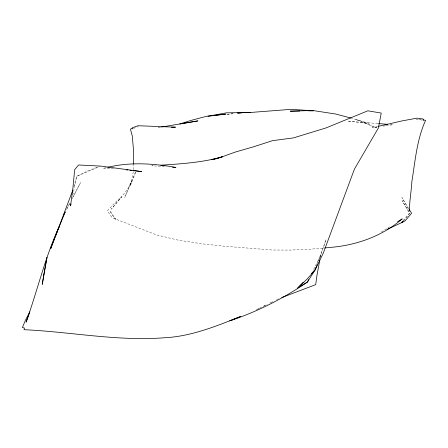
<?xml version="1.0" encoding="UTF-8"?>
<svg xmlns="http://www.w3.org/2000/svg" width="448" height="448" viewBox="0 0 448 448"><rect width="100%" height="100%" fill="white"/><g stroke="black" fill="none" stroke-linecap="round" stroke-linejoin="round"><path stroke-width="0.34" stroke-dasharray="2.24 1.68" d="M133.482 169.658L133.538 164.926M320.202 257.908L320.701 255.226L326.094 239.529L318.298 261.15M72.789 195.154L76.692 176.333L88.732 170.436L98.834 166.774M133.319 171.668L130.194 186.133L135.593 172.183M73.858 186.385L76.692 176.333L100.094 166.359M317.352 263.771L318.063 261.806M318.578 260.954L320.701 255.226L313.303 270.2M135.542 172.178L124.734 197.439L131.673 181.44L127.137 189.902L111.362 209.182L121.839 196.778L115.377 202.328L107.246 210.93L112.263 217.784L156.593 234.937L178.231 240.15L201.807 243.796L222.908 246.081L271.874 249.995L289.71 250.102L310.145 249.206L324.038 247.996M72.374 198.313L80.528 182.678L72.24 198.526M66.5 209.496L70.006 202.793M67.066 208.449L69.871 203.112M403.57 221.01L409.842 213.282L402.114 200.665L409.556 213.052L403.116 220.707M381.354 231.986L389.48 226.873M256.256 309.82L267.366 304.304M269.836 303.083L272.927 301.549M276.629 299.712L278.482 298.794M257.51 309.232L260.613 307.72M263.715 306.208L266.818 304.69M271.779 302.271L273.022 301.666M133.465 128.414L138.404 126.616M377.692 126.51L372.299 127.753L377.821 126.946M106.394 167.602L103.001 168.325L114.862 168.784M160.205 127.266L158.15 127.613L160.233 127.557M383.337 126.134L385.409 125.832M386.098 125.731L392.997 124.723L390.247 124.51M233.038 113.635L226.218 114.537L233.178 113.719M153.216 165.648L151.838 165.726L165.603 166.706M377.877 123.558L347.631 121.229L368.603 123.262L355.482 119.347L376.645 127.898L357.767 119.902L351.77 118.3M416.03 119.235L422.078 120.064M419.07 119.224L420.375 119.454M408.727 208.662L401.895 197.523L408.178 208.779M115.814 219.341L114.346 217.857L109.749 210.778L115.814 219.341"/><path stroke-width="0.67" d="M133.543 164.254L133.689 152.085L132.283 135.996L130.424 129.119L132.233 128.408M319.827 259.924L316.848 276.024L315.722 284.642L281.753 297.55M70.974 203.896L70.56 205.912L72.957 187.589L74.654 169.702L78.551 164.987L100.727 166.09L141.602 171.573L133.392 170.654M72.727 190.411L50.641 248.814L59.024 226.923C45.007 257.566 37.442 290.528 26.096 322.14L29.831 311.791L25.407 320.331L22.4 327.533L24.45 328.026L24.018 329.689C70.879 331.845 117.466 341.415 164.517 337.758C191.212 336.454 216.345 326.144 240.884 316.4M315.935 267.702L315.23 269.668L307.446 282.055C283.438 298.424 257.426 311.707 229.818 320.813L239.546 316.87M317.145 264.701L315.23 269.668L307.406 278.802L298.827 286.882L303.167 282.324M55.642 235.486L65.223 211.938M308.678 279.558L307.446 282.055L300.222 286.3M63.952 214.374L65.195 212.005M402.259 221.732L401.397 222.751L387.022 229.438M311.371 273.717L315.23 269.668L323.35 252.963L354.43 169.081L378.375 128.022L381.231 113.075L367.842 110.802L326.026 127.926L293.518 137.878L272.451 140.683L253.938 146.681L235.357 152.051L217.454 158.502L214.122 159.27M403.026 221.446L401.397 222.751L405.009 220.959L411.583 213.242L409.086 209.233M397.606 221.766L402.248 218.842C383.023 235.491 358.417 244.586 333.295 247.145L324.738 247.934M297.214 288.07L299.023 287.006M211.523 159.673L222.303 156.822C202.395 162.579 181.406 163.817 160.776 165.211M378.364 126.358L401.951 120.921L417.077 118.143L423.125 118.983L423.416 120.249M107.755 167.317C130.01 161.874 153.535 163.47 175.93 167.434L172.486 167.194M161.577 127.03L197.898 120.898L179.704 124.001L191.33 120.316L206.5 116.295L225.63 114.128L208.006 116.206L226.604 112.823L250.494 112.476L291.234 109.334L313.326 110.802L308.566 110.874M237.132 113.098L241.511 112.717L238.039 113.137M239.182 112.823L250.494 112.476M171.36 127.277L175.532 127.17L137.906 125.737L132.227 127.837L132.227 128.867M299.729 111.014L290.209 111.171L312.704 110.494L335.765 114.033L351.103 118.126M378.566 123.609L387.498 124.298M126.549 169.887L127.915 170.044M129.97 170.274L132.02 170.503M422.985 119.913L425.6 120.366C416.847 139.507 415.178 161.078 411.863 181.658C411.326 191.509 409.332 201.275 409.506 211.148M43.887 274.266L42.252 284.43L46.945 257.55L43.887 274.266"/></g></svg>
